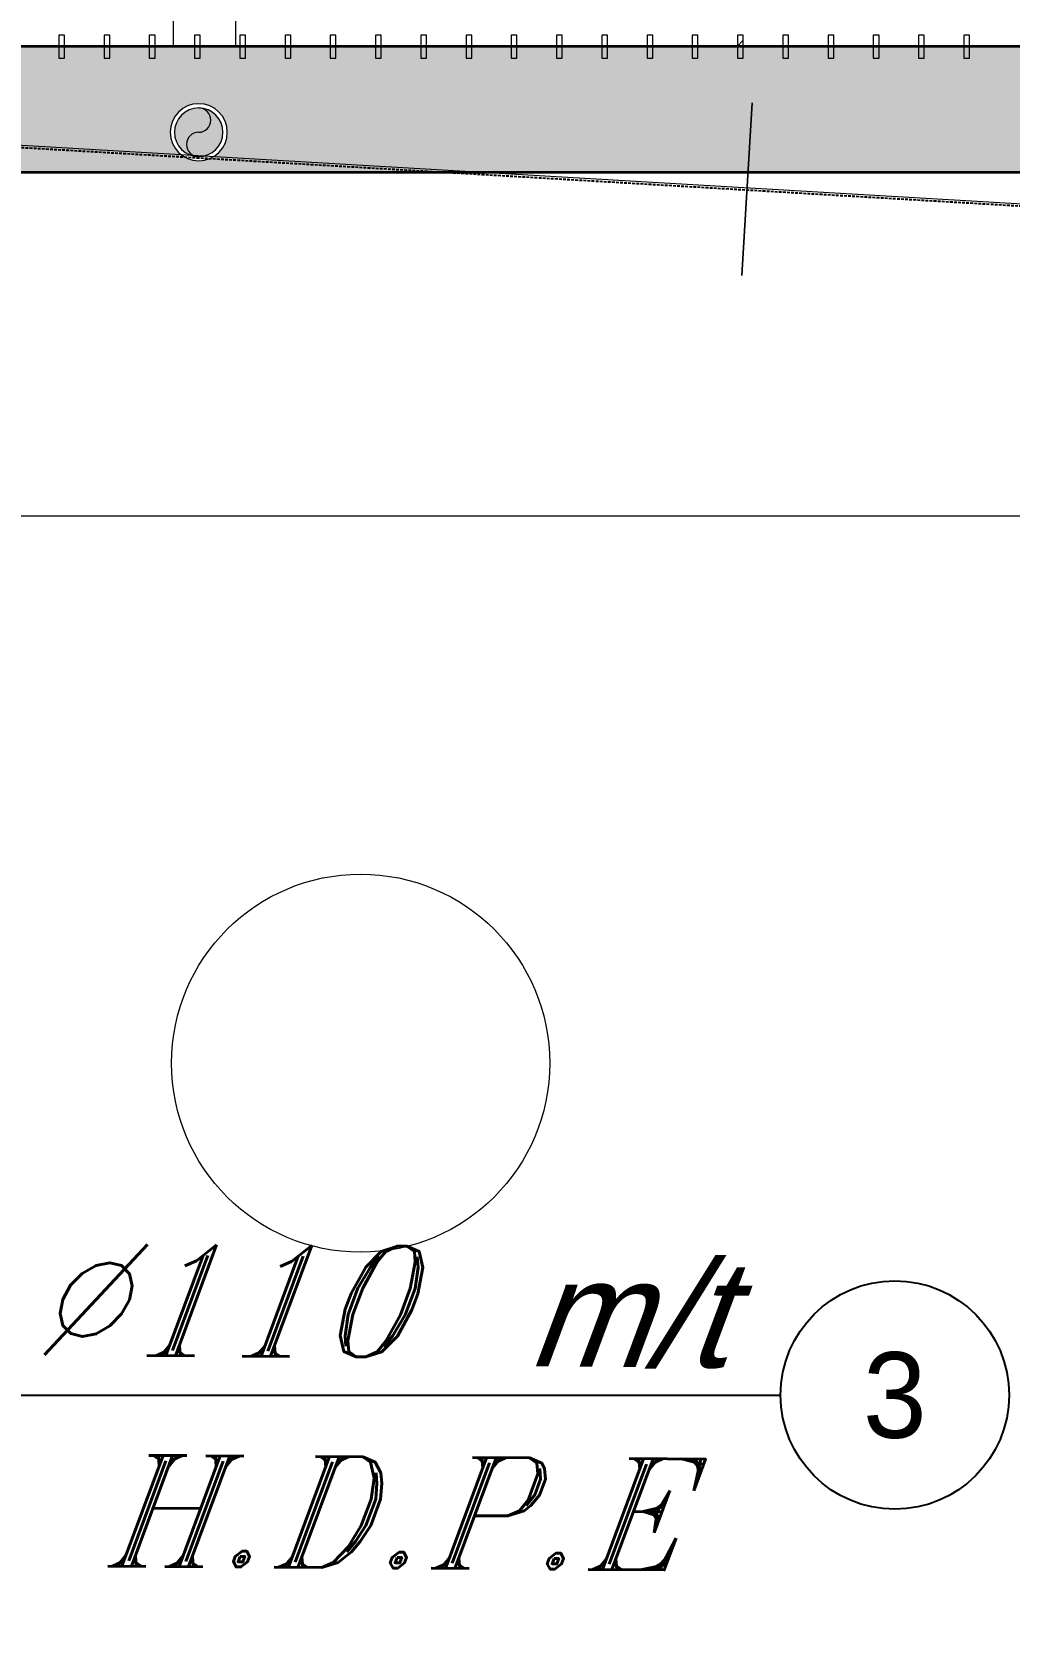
# Model space of a CAD drawing. Header units: centimetres. Extents: x 14435 to 32127, y -4289 to 2500.
# Drawn here: x 25985.7 to 26156.8, y -371.2 to -91.3 of the extents above; entities that cross this region are included whole.
import ezdxf
from ezdxf import colors
from ezdxf.entities.mleader import LeaderData, LeaderLine
from ezdxf.enums import TextEntityAlignment as Align
from ezdxf.math import Vec2, Vec3

# ---------------------------------------------------------------- set-up
doc = ezdxf.new("R2010")
doc.units = ezdxf.units.CM
doc.linetypes.add('Dash Tiny', pattern=[0.12, 0.06, -0.06])
doc.linetypes.add('Hidden', pattern=[0.714375, 0.47625, -0.238125])
doc.layers.add('A', color=251, linetype='Continuous')
doc.layers.add('num of plumbing', color=250, linetype='Continuous')
for name, color, linetype, lineweight in [('A-DETL', 7, 'Continuous', 5), ('A-GLAZ-CWMG', 7, 'Continuous', 5), ('A-WALL-PATT', 7, 'Continuous', 35), ('I-WALL', 7, 'Continuous', 13), ('P-SANR-FIXT', 7, 'Continuous', 5)]:
    doc.layers.add(name, color=color, linetype=linetype, lineweight=lineweight)
for name, color, linetype, lineweight, true_color in [('PDF_0-BOUNDARY-BUILDING', 240, 'Continuous', 5, 0xff003f), ('PDF_C1660_0_1', 3, 'Continuous', 5, 0x00ff00), ('מפת מדידה_dwg', 8, 'Continuous', 5, 0x767676)]:
    doc.layers.add(name, color=color, linetype=linetype, lineweight=lineweight, true_color=true_color)
doc.styles.add('MUR', font='MIRYL', dxfattribs={"oblique": 20})
doc.styles.add('RUM', font='ROMANT', dxfattribs={"oblique": 20})

# ---------------------------------------------------------------- blocks, each defined once
blk = doc.blocks.new('Rectangular Mullion - פרופיל מרובע 4_1-V103-קרקע פיתוח')
at = {"layer": 'A-GLAZ-CWMG', "lineweight": 13}
for p, q in [((-0.5, 2), (0.5, 2)), ((-0.5, -2), (-0.5, 2)), ((0.5, 2), (0.5, -2)), ((0.5, -2), (-0.5, -2))]:
    blk.add_line(p, q, dxfattribs=at)
blk = doc.blocks.new('Rectangular Mullion - פרופיל מרובע 4_1-V104-קרקע פיתוח')
at = {"layer": 'A-GLAZ-CWMG', "lineweight": 13}
for p, q in [((-0.5, 2), (0.5, 2)), ((-0.5, -2), (-0.5, 2)), ((0.5, 2), (0.5, -2)), ((0.5, -2), (-0.5, -2))]:
    blk.add_line(p, q, dxfattribs=at)
blk = doc.blocks.new('Rectangular Mullion - פרופיל מרובע 4_1-V105-קרקע פיתוח')
at = {"layer": 'A-GLAZ-CWMG', "lineweight": 13}
for p, q in [((-0.5, 2), (0.5, 2)), ((-0.5, -2), (-0.5, 2)), ((0.5, 2), (0.5, -2)), ((0.5, -2), (-0.5, -2))]:
    blk.add_line(p, q, dxfattribs=at)
blk = doc.blocks.new('Rectangular Mullion - פרופיל מרובע 4_1-V106-קרקע פיתוח')
at = {"layer": 'A-GLAZ-CWMG', "lineweight": 13}
for p, q in [((-0.5, 2), (0.5, 2)), ((-0.5, -2), (-0.5, 2)), ((0.5, 2), (0.5, -2)), ((0.5, -2), (-0.5, -2))]:
    blk.add_line(p, q, dxfattribs=at)
blk = doc.blocks.new('Rectangular Mullion - פרופיל מרובע 4_1-V107-קרקע פיתוח')
at = {"layer": 'A-GLAZ-CWMG', "true_color": 0x008000}
h = blk.add_hatch(dxfattribs=at)
h.set_pattern_fill('FP_34', color=96, style=0, pattern_type=2)
h.set_pattern_definition([(315, (462.23, -1629.976), (25.1447, 25.1447), []), (315, (462.23, -1668.076), (25.1447, 25.1447), [])])
h.paths.add_polyline_path([(0.5, 0), (0.5, -2), (-0.5, -2), (-0.5, 0)], flags=0)
at = {"layer": 'A-GLAZ-CWMG', "lineweight": 13}
for p, q in [((-0.5, 2), (0.5, 2)), ((-0.5, -2), (-0.5, 2)), ((0.5, 2), (0.5, -2)), ((0.5, -2), (-0.5, -2))]:
    blk.add_line(p, q, dxfattribs=at)
blk = doc.blocks.new('Rectangular Mullion - פרופיל מרובע 4_1-V108-קרקע פיתוח')
at = {"layer": 'A-GLAZ-CWMG', "lineweight": 13}
for p, q in [((-0.5, 2), (0.5, 2)), ((-0.5, -2), (-0.5, 2)), ((0.5, 2), (0.5, -2)), ((0.5, -2), (-0.5, -2))]:
    blk.add_line(p, q, dxfattribs=at)
blk = doc.blocks.new('Rectangular Mullion - פרופיל מרובע 4_1-V109-קרקע פיתוח')
at = {"layer": 'A-GLAZ-CWMG', "lineweight": 13}
for p, q in [((-0.5, 2), (0.5, 2)), ((-0.5, -2), (-0.5, 2)), ((0.5, 2), (0.5, -2)), ((0.5, -2), (-0.5, -2))]:
    blk.add_line(p, q, dxfattribs=at)
blk = doc.blocks.new('Rectangular Mullion - פרופיל מרובע 4_1-V110-קרקע פיתוח')
at = {"layer": 'A-GLAZ-CWMG', "lineweight": 13}
for p, q in [((-0.5, 2), (0.5, 2)), ((-0.5, -2), (-0.5, 2)), ((0.5, 2), (0.5, -2)), ((0.5, -2), (-0.5, -2))]:
    blk.add_line(p, q, dxfattribs=at)
blk = doc.blocks.new('Rectangular Mullion - פרופיל מרובע 4_1-V111-קרקע פיתוח')
at = {"layer": 'A-GLAZ-CWMG', "lineweight": 13}
for p, q in [((-0.5, 2), (0.5, 2)), ((-0.5, -2), (-0.5, 2)), ((0.5, 2), (0.5, -2)), ((0.5, -2), (-0.5, -2))]:
    blk.add_line(p, q, dxfattribs=at)
blk = doc.blocks.new('Rectangular Mullion - פרופיל מרובע 4_1-V112-קרקע פיתוח')
at = {"layer": 'A-GLAZ-CWMG', "true_color": 0x008000}
h = blk.add_hatch(dxfattribs=at)
h.set_pattern_fill('FP_35', color=96, style=0, pattern_type=2)
h.set_pattern_definition([(315, (422.607, -1629.976), (25.1447, 25.1447), []), (315, (422.607, -1668.076), (25.1447, 25.1447), [])])
h.paths.add_polyline_path([(0.5, 0), (0.5, -2), (-0.5, -2), (-0.5, 0)], flags=0)
at = {"layer": 'A-GLAZ-CWMG', "lineweight": 13}
for p, q in [((-0.5, 2), (0.5, 2)), ((-0.5, -2), (-0.5, 2)), ((0.5, 2), (0.5, -2)), ((0.5, -2), (-0.5, -2))]:
    blk.add_line(p, q, dxfattribs=at)
blk = doc.blocks.new('Rectangular Mullion - פרופיל מרובע 4_1-V113-קרקע פיתוח')
at = {"layer": 'A-GLAZ-CWMG', "lineweight": 13}
for p, q in [((-0.5, 2), (0.5, 2)), ((-0.5, -2), (-0.5, 2)), ((0.5, 2), (0.5, -2)), ((0.5, -2), (-0.5, -2))]:
    blk.add_line(p, q, dxfattribs=at)
blk = doc.blocks.new('Rectangular Mullion - פרופיל מרובע 4_1-V114-קרקע פיתוח')
at = {"layer": 'A-GLAZ-CWMG', "lineweight": 13}
for p, q in [((-0.5, 2), (0.5, 2)), ((-0.5, -2), (-0.5, 2)), ((0.5, 2), (0.5, -2)), ((0.5, -2), (-0.5, -2))]:
    blk.add_line(p, q, dxfattribs=at)
blk = doc.blocks.new('Rectangular Mullion - פרופיל מרובע 4_1-V115-קרקע פיתוח')
at = {"layer": 'A-GLAZ-CWMG', "lineweight": 13}
for p, q in [((-0.5, 2), (0.5, 2)), ((-0.5, -2), (-0.5, 2)), ((0.5, 2), (0.5, -2)), ((0.5, -2), (-0.5, -2))]:
    blk.add_line(p, q, dxfattribs=at)
blk = doc.blocks.new('Rectangular Mullion - פרופיל מרובע 4_1-V116-קרקע פיתוח')
at = {"layer": 'A-GLAZ-CWMG', "lineweight": 13}
for p, q in [((-0.5, 2), (0.5, 2)), ((-0.5, -2), (-0.5, 2)), ((0.5, 2), (0.5, -2)), ((0.5, -2), (-0.5, -2))]:
    blk.add_line(p, q, dxfattribs=at)
blk = doc.blocks.new('Rectangular Mullion - פרופיל מרובע 4_1-V117-קרקע פיתוח')
at = {"layer": 'A-GLAZ-CWMG', "lineweight": 13}
for p, q in [((-0.5, 2), (0.5, 2)), ((-0.5, -2), (-0.5, 2)), ((0.5, 2), (0.5, -2)), ((0.5, -2), (-0.5, -2))]:
    blk.add_line(p, q, dxfattribs=at)
blk = doc.blocks.new('Rectangular Mullion - פרופיל מרובע 4_1-V118-קרקע פיתוח')
at = {"layer": 'A-GLAZ-CWMG', "true_color": 0x008000}
h = blk.add_hatch(dxfattribs=at)
h.set_pattern_fill('FP_36', color=96, style=0, pattern_type=2)
h.set_pattern_definition([(315, (375.058, -1629.976), (25.1447, 25.1447), []), (315, (375.058, -1668.076), (25.1447, 25.1447), [])])
h.paths.add_polyline_path([(0.5, 0), (0.5, -2), (-0.5, -2), (-0.5, 0)], flags=0)
at = {"layer": 'A-GLAZ-CWMG', "lineweight": 13}
for p, q in [((-0.5, 2), (0.5, 2)), ((-0.5, -2), (-0.5, 2)), ((0.5, 2), (0.5, -2)), ((0.5, -2), (-0.5, -2))]:
    blk.add_line(p, q, dxfattribs=at)
blk = doc.blocks.new('Rectangular Mullion - פרופיל מרובע 4_1-V119-קרקע פיתוח')
at = {"layer": 'A-GLAZ-CWMG', "lineweight": 13}
for p, q in [((-0.5, 2), (0.5, 2)), ((-0.5, -2), (-0.5, 2)), ((0.5, 2), (0.5, -2)), ((0.5, -2), (-0.5, -2))]:
    blk.add_line(p, q, dxfattribs=at)
blk = doc.blocks.new('Rectangular Mullion - פרופיל מרובע 4_1-V120-קרקע פיתוח')
at = {"layer": 'A-GLAZ-CWMG', "true_color": 0x008000}
h = blk.add_hatch(dxfattribs=at)
h.set_pattern_fill('FP_37', color=96, style=0, pattern_type=2)
h.set_pattern_definition([(315, (359.21, -1629.976), (25.1447, 25.1447), []), (315, (359.21, -1668.076), (25.1447, 25.1447), [])])
h.paths.add_polyline_path([(0.5, 0), (0.5, -2), (-0.5, -2), (-0.5, 0)], flags=0)
at = {"layer": 'A-GLAZ-CWMG', "lineweight": 13}
for p, q in [((-0.5, 2), (0.5, 2)), ((-0.5, -2), (-0.5, 2)), ((0.5, 2), (0.5, -2)), ((0.5, -2), (-0.5, -2))]:
    blk.add_line(p, q, dxfattribs=at)
blk = doc.blocks.new('Rectangular Mullion - פרופיל מרובע 4_1-V121-קרקע פיתוח')
at = {"layer": 'A-GLAZ-CWMG', "lineweight": 13}
for p, q in [((-0.5, 2), (0.5, 2)), ((-0.5, -2), (-0.5, 2)), ((0.5, 2), (0.5, -2)), ((0.5, -2), (-0.5, -2))]:
    blk.add_line(p, q, dxfattribs=at)
blk = doc.blocks.new('Rectangular Mullion - פרופיל מרובע 4_1-V122-קרקע פיתוח')
at = {"layer": 'A-GLAZ-CWMG', "lineweight": 13}
for p, q in [((-0.5, 2), (0.5, 2)), ((-0.5, -2), (-0.5, 2)), ((0.5, 2), (0.5, -2)), ((0.5, -2), (-0.5, -2))]:
    blk.add_line(p, q, dxfattribs=at)
blk = doc.blocks.new('Rectangular Mullion - פרופיל מרובע 4_1-V123-קרקע פיתוח')
at = {"layer": 'A-GLAZ-CWMG', "lineweight": 13}
for p, q in [((-0.5, 2), (0.5, 2)), ((-0.5, -2), (-0.5, 2)), ((0.5, 2), (0.5, -2)), ((0.5, -2), (-0.5, -2))]:
    blk.add_line(p, q, dxfattribs=at)
blk = doc.blocks.new('צינור 4_ - צמ_ג-1028996-קרקע פיתוח')
at = {"layer": 'P-SANR-FIXT'}
blk.add_hatch(color=256, dxfattribs=at).paths.add_polyline_path([(-0.55, -4.18), (-1.29, -3.79), (-1.5, -3.63), (-1.92, -3.01), (-2.05, -2.67), (-2.13, -2.13), (-2.05, -1.58), (-1.84, -1.06), (-1.5, -0.62), (-1.06, -0.28), (-0.55, -0.07), (0.61, 0.1), (1.06, 0.28), (1.5, 0.62), (1.84, 1.06), (2.05, 1.58), (2.12, 2.12), (2.05, 2.67), (1.84, 3.19), (1.29, 3.79), (0.72, 4.11), (0.55, 4.18), (0, 4.25), (-1.1, 4.11), (-2.13, 3.68), (-3.01, 3.01), (-3.68, 2.12), (-4.11, 1.1), (-4.25, 0), (-4.11, -1.1), (-3.54, -2.31), (-3.01, -3.01), (-1.84, -3.8), (-1.06, -4.11)], flags=0)
for centre, radius, start, end in [((0, 0), 5, 360, 180), ((0, 0), 4.25, 90, 270), ((0, 0), 4.25, 0, 180), ((0, 2.12), 2.12, 270, 90), ((0, 0), 5, 180, 360), ((0, 0), 4.25, 180, 0), ((0, -2.13), 2.13, 90, 270)]:
    blk.add_arc(centre, radius, start, end, dxfattribs=at)
blk = doc.blocks.new('חיבור תחתון למרזב - חיבור תחתון למרזב-V165-קרקע פיתוח')
at = {"layer": 'P-SANR-FIXT'}
for p, q in [((-5, 5.5), (-10, 5.5)), ((-10, -5.5), (-5, -5.5))]:
    blk.add_line(p, q, dxfattribs=at)
blk.add_ellipse((-10, 0), major_axis=(0, 5.5), ratio=0.780869, start_param=0, end_param=3.141593, dxfattribs=at)
blk = doc.blocks.new('מפת מדידה_dwg-896485-קרקע פיתוח')
at = {"layer": 'PDF_0-BOUNDARY-BUILDING', "color": 231, "true_color": 0xffaabf, "flags": 128}
blk.add_lwpolyline([(31298.37, 25206.93), (31311.06, 25234.45)], close=True, dxfattribs=at)
at = {"layer": 'PDF_C1660_0_1', "color": 9, "lineweight": 13, "true_color": 0xe1aab7, "flags": 128}
blk.add_lwpolyline([(31975.06, 24912.77), (32581.2, 24734.11), (32150.39, 23274.85), (31652.01, 23486.75), (31211.2, 23679.28), (30771.44, 23876.01), (30636.11, 23938.15), (31134.72, 25299.11), (31975.07, 24912.79)], dxfattribs=at)
blk = doc.blocks.new('pituah')
at = {"layer": 'A-WALL-PATT', "lineweight": 13, "true_color": 0xc7c8ca}
h = blk.add_hatch(color=9, dxfattribs=at)
h.paths.add_polyline_path([(58882.14, -11200.78), (58887.14, -11200.78), (58887.14, -11178.78), (58649.61, -11178.78), (58649.61, -11200.78), (58860.13, -11200.78)], flags=0)
h.paths.add_polyline_path([(58737.14, -11198.78), (58735.63, -11198.52), (58734.64, -11198.11), (58733.46, -11197.13), (58732.81, -11196.28), (58732.28, -11194.84), (58732.18, -11193.47), (58732.31, -11192.48), (58733.03, -11190.99), (58733.67, -11190.19), (58735.01, -11189.29), (58736.04, -11188.92), (58737.14, -11188.78), (58738.64, -11189.04), (58739.74, -11189.53), (58740.82, -11190.43), (58741.62, -11191.65), (58741.99, -11192.68), (58742.14, -11193.78), (58741.97, -11195.07), (58741.24, -11196.57), (58740.48, -11197.46), (58739.26, -11198.26), (58738.24, -11198.63), (58737.74, -11198.7)], flags=0)
h.paths.add_polyline_path([(58737.14, -11198.03), (58738.64, -11197.72), (58739.45, -11197.31), (58740.14, -11196.78), (58740.82, -11195.9), (58741.24, -11194.88), (58741.39, -11193.78), (58741.16, -11192.48), (58740.82, -11191.65), (58740.14, -11190.77), (58738.98, -11189.98), (58738.2, -11189.67), (58737.86, -11189.67), (58738.43, -11189.99), (58738.64, -11190.15), (58738.98, -11190.59), (58739.19, -11191.1), (58739.26, -11191.65), (58739.19, -11192.2), (58738.98, -11192.72), (58738.64, -11193.16), (58738.2, -11193.49), (58737.69, -11193.71), (58736.59, -11193.85), (58736.07, -11194.06), (58735.63, -11194.4), (58735.28, -11194.88), (58735.08, -11195.35), (58735.01, -11195.9), (58735.22, -11196.78), (58735.3, -11196.97), (58735.84, -11197.57), (58736.41, -11197.88), (58736.59, -11197.96)], flags=0)
at = {"layer": 'A-DETL', "linetype": 'Dash Tiny'}
blk.add_line((59254.45, -11178.78), (58627.61, -11178.78), dxfattribs=at)
at = {"layer": 'A-DETL', "color": 1, "linetype": 'Hidden', "lineweight": 25, "true_color": 0xff0000}
blk.add_line((59569.5, -11247.02), (58646.27, -11193), dxfattribs=at)
at = {"layer": 'A-DETL'}
blk.add_line((58649.61, -11260.98), (58886.14, -11260.98), dxfattribs=at)
blk.add_circle((58765.5, -11356.85), 33.11, dxfattribs=at)
at = {"layer": 'I-WALL', "lineweight": 35}
for p, q in [((58994.45, -11178.78), (58627.61, -11178.78)), ((58649.61, -11200.78), (58882.14, -11200.78))]:
    blk.add_line(p, q, dxfattribs=at)
at = {"layer": 'A-GLAZ-CWMG', "extrusion": (0, 0, -1), "rotation": 180}
for name, p in [('Rectangular Mullion - פרופיל מרובע 4_1-V103-קרקע פיתוח', (-58713.14, -11178.78)), ('Rectangular Mullion - פרופיל מרובע 4_1-V104-קרקע פיתוח', (-58721.06, -11178.78)), ('Rectangular Mullion - פרופיל מרובע 4_1-V105-קרקע פיתוח', (-58728.99, -11178.78)), ('Rectangular Mullion - פרופיל מרובע 4_1-V106-קרקע פיתוח', (-58736.91, -11178.78)), ('Rectangular Mullion - פרופיל מרובע 4_1-V107-קרקע פיתוח', (-58744.84, -11178.78)), ('Rectangular Mullion - פרופיל מרובע 4_1-V108-קרקע פיתוח', (-58752.76, -11178.78)), ('Rectangular Mullion - פרופיל מרובע 4_1-V109-קרקע פיתוח', (-58760.68, -11178.78)), ('Rectangular Mullion - פרופיל מרובע 4_1-V110-קרקע פיתוח', (-58768.61, -11178.78)), ('Rectangular Mullion - פרופיל מרובע 4_1-V111-קרקע פיתוח', (-58776.53, -11178.78)), ('Rectangular Mullion - פרופיל מרובע 4_1-V112-קרקע פיתוח', (-58784.46, -11178.78)), ('Rectangular Mullion - פרופיל מרובע 4_1-V113-קרקע פיתוח', (-58792.38, -11178.78)), ('Rectangular Mullion - פרופיל מרובע 4_1-V114-קרקע פיתוח', (-58800.31, -11178.78)), ('Rectangular Mullion - פרופיל מרובע 4_1-V115-קרקע פיתוח', (-58808.23, -11178.78)), ('Rectangular Mullion - פרופיל מרובע 4_1-V116-קרקע פיתוח', (-58816.16, -11178.78)), ('Rectangular Mullion - פרופיל מרובע 4_1-V117-קרקע פיתוח', (-58824.08, -11178.78)), ('Rectangular Mullion - פרופיל מרובע 4_1-V118-קרקע פיתוח', (-58832.01, -11178.78)), ('Rectangular Mullion - פרופיל מרובע 4_1-V119-קרקע פיתוח', (-58839.93, -11178.78)), ('Rectangular Mullion - פרופיל מרובע 4_1-V120-קרקע פיתוח', (-58847.86, -11178.78)), ('Rectangular Mullion - פרופיל מרובע 4_1-V121-קרקע פיתוח', (-58855.78, -11178.78)), ('Rectangular Mullion - פרופיל מרובע 4_1-V122-קרקע פיתוח', (-58863.71, -11178.78)), ('Rectangular Mullion - פרופיל מרובע 4_1-V123-קרקע פיתוח', (-58871.63, -11178.78))]:
    blk.add_blockref(name, p, dxfattribs=at)
at = {"layer": 'P-SANR-FIXT', "rotation": 270.0000000000001}
blk.add_blockref('חיבור תחתון למרזב - חיבור תחתון למרזב-V165-קרקע פיתוח', (58738.14, -11183.78), dxfattribs=at)
at = {"layer": 'P-SANR-FIXT'}
blk.add_blockref('צינור 4_ - צמ_ג-1028996-קרקע פיתוח', (58737.14, -11193.78), dxfattribs=at)
at = {"layer": 'מפת מדידה_dwg', "color": 31, "true_color": 0xffbfaa, "rotation": 21.33280097992486}
blk.add_blockref('מפת מדידה_dwg-896485-קרקע פיתוח', (38848.27, -46084.56), dxfattribs=at)
blk = doc.blocks.new('_TagCircle - Metric')
at = {"color": 0, "linetype": 'ByBlock', "lineweight": -2, "transparency": 16777216}
blk.add_circle((0, 0), 4, dxfattribs=at)
at = {"color": 0, "transparency": 16777216}
blk.add_attdef('TAGNUMBER', text='', height=3, dxfattribs=at).set_placement((0, -1.5), align=Align.CENTER)

msp = doc.modelspace()

# ---------------------------------------------------------------- block references
msp.add_blockref('pituah', (-32722.21, 11084.93))

# ---------------------------------------------------------------- next in the draw order: texts
at = {"layer": 'A', "color": 1, "oblique": 20}
for s, height, style, p in [('%%C110', 19.44, 'RUM', (26018.42, -313.49, -2879.57)), ('m/t', 18.72, 'MUR', (26089.68, -315.42, 17184.16)), ('H.D.P.E', 19.44, 'RUM', (26048.21, -350.63, 6.4))]:
    msp.add_text(s, height=height, rotation=359.6133, dxfattribs=dict(at, style=style)).set_placement(p, align=Align.MIDDLE)

# ---------------------------------------------------------------- next in the draw order: leaders
at = {"layer": 'num of plumbing', "lineweight": 13}
ml = msp.add_multileader_block('Standard', dxfattribs=at)
ml.set_content('_TagCircle - Metric', color=256, scale=5)
ml.set_attribute('TAGNUMBER', '3', width=0)
ml.set_leader_properties()
ml.build(insert=Vec2(0, 0))
ml.multileader.update_dxf_attribs({"text_right_attachment_type": 6, "dogleg_length": 0.36, "arrow_head_size": 15, "scale": 5})
ctx = ml.context
ctx.base_point, ctx.scale, ctx.char_height, ctx.arrow_head_size, ctx.landing_gap_size, ctx.plane_origin = Vec3(26116.84, -330.05), 5, 0.9, 15, 0.45, Vec3(25834.46, -295.68)
ctx.right_attachment = 6
notes = []
notes.append((ctx, [(1, (1, 1, 0), (25983.31, -330.05), (1, 0), 133.53, [(0, [(25916.47, -440.39)], 0, [])])]))
ctx.block.insert = Vec3(26136.84, -330.05)
for ctx, leaders in notes:
    for number, flags, end, landing, length, lines in leaders:
        leader = LeaderData()
        leader.index, (leader.has_last_leader_line, leader.has_dogleg_vector, leader.attachment_direction) = number, flags
        leader.last_leader_point, leader.dogleg_vector, leader.dogleg_length = Vec3(end), Vec3(landing), length
        for number, points, colour, breaks in lines:
            line = LeaderLine()
            line.index, line.vertices, line.color, line.breaks = number, Vec3.list(points), colors.encode_raw_color(colour), breaks
            leader.lines.append(line)
        ctx.leaders.append(leader)

doc.saveas('drawing.dxf')
